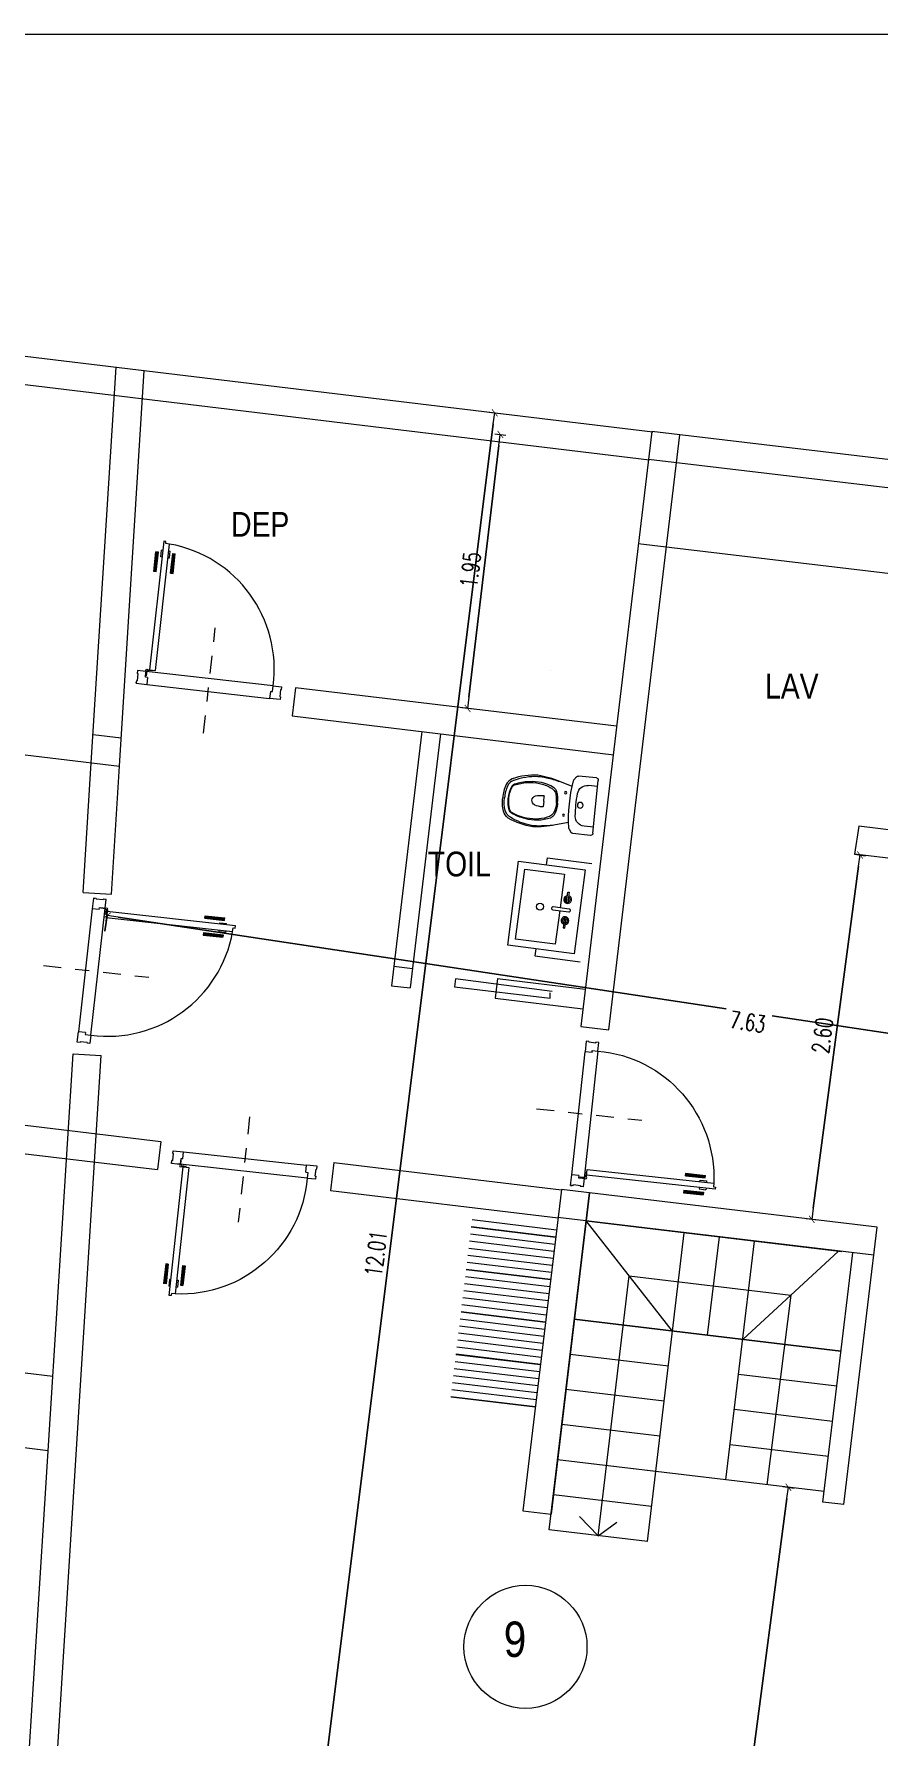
# Model space of a CAD drawing. Header units: millimetres. Extents: x 4525 to 9082, y 179 to 563.
# Drawn here: x 5394.71 to 5400.69, y 508.89 to 520.93 of the extents above; entities that cross this region are included whole.
import ezdxf

# ---------------------------------------------------------------- set-up
doc = ezdxf.new("R2010")
doc.units = ezdxf.units.MM
doc.header["$LTSCALE"] = 100
doc.linetypes.add('ACAD_ISO04W100', pattern=[30, 24, -3, 0, -3])
doc.linetypes.add('DASHDOT2', pattern=[0.5, 0.25, -0.125, 0, -0.125])
doc.layers.get('DEFPOINTS').update_dxf_attribs({"lineweight": 5})
for name, color, linetype, lineweight in [('000-Ejes', 251, 'ACAD_ISO04W100', 5), ('004-Carpinterias', 1, 'Continuous', 18), ('004-Carpinterias Puertas', 1, 'Continuous', 13), ('006-Cotas parciales', 7, 'Continuous', 5), ('A01-Barrido', 250, 'Continuous', 5), ('A01-Carpinterias', 1, 'Continuous', 18), ('HATCH MUROS', 251, 'Continuous', 9), ('SANIT', 12, 'Continuous', 13), ('SANIT-INT', 11, 'Continuous', 5)]:
    doc.layers.add(name, color=color, linetype=linetype, lineweight=lineweight)
doc.styles.add('AREAL', font='ARIALN.TTF')
doc.styles.add('COTAS', font='ROMANS.shx', dxfattribs={"width": 0.7})
doc.dimstyles.new('COTA40', dxfattribs={"dimscale": 0.4, "dimtxt": 0.3, "dimasz": 0.2, "dimexe": 0, "dimexo": 0, "dimgap": 0.09, "dimtad": 1, "dimzin": 0, "dimdsep": 46, "dimtxsty": 'COTAS', "dimblk1": 'COTA_N', "dimblk2": 'COTA_N', "dimsah": 1, "dimcen": 0.1, "dimclrd": 1, "dimclre": 8, "dimclrt": 5, "dimaunit": 1, "dimadec": 3, "dimazin": 0, "dimtfac": 1, "dimtix": 1, "dimtmove": 2, "dimatfit": 3, "dimldrblk": 'COTA_N', "dimfxl": 0, "dimtolj": 1, "dimtzin": 0, "dimarcsym": 0})

# ---------------------------------------------------------------- blocks, each defined once
blk = doc.blocks.new('COTA_N')
for p, q in [((-1, 0), (0, 0)), ((0, 0.5), (0, -0.5))]:
    blk.add_line(p, q)
at = {"const_width": 0.065}
blk.add_lwpolyline([(0.1414213562373163, 0.1414213562373021), (0.2828427124746327, 0.2828427124746187), (0, 0), (-0.1414213562373021, -0.1414213562373021), (-0.2828427124746185, -0.2828427124746185)], dxfattribs=at)
blk = doc.blocks.new('*D424')
at = {"layer": '006-Cotas parciales', "color": 1, "lineweight": -2, "ltscale": 100}
blk.add_line((5398.004444251905, 518.0185087139608), (5397.791902112154, 516.2390852690033), dxfattribs=at)
at = {"layer": 'DEFPOINTS', "color": 0, "ltscale": 100}
for p in [(5398.013932359213, 518.0979440701927), (5397.782414004854, 516.1596499127705), (5397.782414004851, 516.159649912771)]:
    blk.add_point(p, dxfattribs=at)
at = {"layer": '006-Cotas parciales', "color": 1, "lineweight": -2, "ltscale": 100, "xscale": 0.08000000000000002, "yscale": 0.08000000000000002, "zscale": 0.08000000000000002}
for p, rotation in [((5398.013932359209, 518.0979440701932), 83.18861111115189), ((5397.782414004851, 516.159649912771), 263.1886111111519)]:
    blk.add_blockref('COTA_N', p, dxfattribs=dict(at, rotation=rotation))
at = {"layer": '006-Cotas parciales', "color": 5, "ltscale": 100, "insert": (5397.802850754551, 517.1401827202476), "char_height": 0.12, "attachment_point": 5, "rotation": 83.18861111115189, "style": 'COTAS'}
blk.add_mtext('\\A1;1.95', dxfattribs=at)
blk = doc.blocks.new('INOD-MONACO-AP-PLANTA-CON-DPTO')
at = {"layer": 'SANIT'}
for p, q in [((-0.1875, 0), (0.1875, 0)), ((-0.2044999999999391, -0.01500000000010004), (-0.2044999999999391, -0.1421095426510419)), ((0.2044999999999391, -0.01500000000010004), (0.2044999999999391, -0.1421095426510419)), ((-0.1744726813707302, -0.1716958425374742), (-0.1971309899890912, -0.1561182553623439)), ((-0.1300043800614503, -0.1794738217547547), (-0.1559731098107022, -0.2704400000000078)), ((0.1269543567073015, -0.1798239402976378), (0.1519168901892272, -0.2704400000000078)), ((0.1744726813707302, -0.1716958425374742), (0.1971309899890912, -0.1561182553623439))]:
    blk.add_line(p, q, dxfattribs=at)
for points in [[(-0.103501688297797, -0.300088000144342, 0.02891968446601949), (-0.1109281098107431, -0.3100400000000718, 0.1569982379524856), (-0.1327081098107783, -0.4882399999999052, 0.07282937098922942), (-0.1049881098107335, -0.5872400000000653, 0.2043327168444823), (-0.08370310981069906, -0.6070400000000973, 0.08039211096279854), (-0.002028109810680689, -0.6223849999998947)], [(-0.002028109810680689, -0.2704400000000078, 0.1215239087016815), (-0.08521360647660003, -0.285907796123638, 0.06069296288012443)], [(-0.002028109810680689, -0.2704400000000078, -0.1215239087016815), (0.08115738685512497, -0.285907796123638, -0.06069296288012443)], [(0.09944546867643567, -0.300088000144342, -0.02891968446601949), (0.106871890189268, -0.3100400000000718, -0.1569982379524856), (0.1286518901893032, -0.4882399999999052, -0.07282937098922942), (0.1009318901892584, -0.5872400000000653, -0.2043327168444823), (0.07964689018933768, -0.6070400000000973, -0.08039211096279854), (-0.002028109810680689, -0.6223849999998947)], [(-0.1242130356785083, -0.6086133216533653, 0.1229684794302639), (-0.09120409791148631, -0.6341285035780402, 0.09256830714706141), (-0.002028109810680689, -0.6471950019015367, 0.0933757579531992)], [(0.1201568160571469, -0.6086133216533653, -0.1229684794302639), (0.08714787829001125, -0.6341285035780402, -0.09256830714707319), (-0.002028109810680689, -0.6471950019015367, -0.0933757579531992)]]:
    blk.add_lwpolyline(points, format="xyb", dxfattribs=at)
for centre, radius, start, end in [((-0.1894122838704106, -0.01665713351144404), 0.0167665418743097, 83.45096086134691, 131.9108305766657), ((0.1894122838704106, -0.01665713351144404), 0.0167665418743098, 48.0891694233343, 96.5490391386531), ((-0.1875, -0.01500000000010004), 0.017, 140.4696340946339, 180), ((0.1875, -0.01500000000010004), 0.017, 0, 39.53036590536615), ((-0.1875, -0.1421095426510419), 0.017, 180, 235.4914770123155), ((-0.1648416913816391, -0.1576871298261722), 0.017, 235.4914770123155, 261.4564352098724), ((0, 0.9395865384615263), 1.126586538461539, 261.4564352098724, 278.5435647901276), ((0.1648416913816391, -0.1576871298261722), 0.017, 278.5435647901276, 304.5085229876845), ((0.1875, -0.1421095426510419), 0.017, 304.5085229876845, 0), ((0.4075275888357055, -0.4210541899733471), 0.5832818114739858, 165.0356159295131, 174.6981765783248), ((-0.06088618921569378, -0.3361657372449827), 0.05583622369332557, 115.8293593564002, 139.7491744394574), ((0.05682996959421871, -0.3361657372449827), 0.05583622369332557, 40.25082556054257, 64.17064064354153), ((-0.4115838084383086, -0.421054189970846), 0.5832818114550833, 5.301823421596778, 14.96438407075713), ((0.1073526060433778, -0.4151784160972056), 0.2846906370738987, 170.2890878224414, 184.6109877135514), ((0.2447546701497458, -0.4063862926379898), 0.4223609615022964, 184.301406441026, 206.0710492915529), ((-0.2488108897711072, -0.4063862926379898), 0.4223609615022964, 333.9289507084471, 356.9788714067552), ((-0.1114088256647392, -0.4151784160972056), 0.2846906370738987, 357.2884526785306, 9.710912177558573), ((-0.0254115411762541, -0.5350569518809607), 0.1231757884083064, 207.5391003383246, 216.6671824553037), ((0.02135532155477904, -0.5350569518809607), 0.1231757884083064, 323.3328175446962, 332.4608996616754)]:
    blk.add_arc(centre, radius, start, end, dxfattribs=at)
at = {"layer": 'SANIT-INT'}
for p, q in [((-0.1449999999999818, 0), (-0.1449999999999818, -0.06721035199984726)), ((0.1449999999999818, 0), (0.1449999999999818, -0.06721035199984726)), ((0.001627289623570505, -0.3680216066654793), (-0.03416191527173851, -0.3692547744051353)), ((0.001627289623570505, -0.3680216066654793), (0.03741649451865214, -0.3692547744051353))]:
    blk.add_line(p, q, dxfattribs=at)
for points in [[(-0.1559731098107022, -0.2704400000000078, 0.05803092419500167), (-0.1851781098107494, -0.4288399999998092, 0.09976757165374839), (-0.141618109810679, -0.6070400000000973, 0.1552561087472014), (-0.09607810981071907, -0.6466399999999339, 0.09390614768995514), (-0.002028109810680689, -0.6604999999999563, 0.09390614768995514)], [(-0.002544760616729036, -0.2793350082599773, 0.08741993924799438), (-0.0603558251599452, -0.2860935117248573, 0.1215239087016731)], [(0.1519168901892272, -0.2704400000000078, -0.05803092419500167), (0.1811218901892744, -0.4288399999998092, -0.09976757165374839), (0.1375618901893176, -0.6070400000000973, -0.1552561087472014), (0.092021890189244, -0.6466399999999339, -0.09390614768995514), (-0.002028109810680689, -0.6604999999999563, -0.09390614768995514)], [(-0.00151145900474603, -0.2793350082599773, -0.08741993924799438), (0.05629960553858382, -0.2860935117248573, -0.1215239087016731)]]:
    blk.add_lwpolyline(points, format="xyb", dxfattribs=at)
for centre, radius in [((0, -0.1099999999999), 0.02), ((-0.08226310981069673, -0.2209399999999277), 0.007425), ((0.07820689018933535, -0.2209399999999277), 0.007425)]:
    blk.add_circle(centre, radius, dxfattribs=at)
for centre, radius, start, end in [((-0.07499999999993179, -0.06721035199984726), 0.07, 180, 265.7396957933601), ((0.07499999999993179, -0.06721035199984726), 0.07, 274.2603042066399, 0), ((0, 0.9395865384615263), 1.079586538461539, 265.7396957933601, 274.2603042066399), ((0.1616287280322695, -0.4484474151488484), 0.2931502825049992, 156.8405031906451, 172.9202841881469), ((-0.03579185374280769, -0.3584531164717646), 0.07641531973975386, 108.750848748993, 160.6658217317385), ((0.03173563412133262, -0.3584531164717646), 0.07641531973975386, 19.33417826826152, 71.24915125100704), ((-0.1656849476537445, -0.4484474151488484), 0.2931502825049992, 7.079715811853054, 23.15949680935488), ((0.2191847849261421, -0.443090789473672), 0.3498274803696287, 174.9531880705503, 203.9731690010456), ((0.1519459645833194, -0.3748136839224117), 0.1909408687625346, 179.8282416376988, 196.8592931275974), ((-0.03398958082505033, -0.3742562941686174), 0.005004487896337668, 91.97342649323774, 179.8282416376988), ((-0.01948018750738356, -0.4267639243512349), 0.01181590372073576, 196.8592931275974, 200.5908181662419), ((0.001841911266865282, -0.4187533737674585), 0.03459310321480315, 200.5908181662419, 269.6445247143764), ((0.001412667980162041, -0.4187533737674585), 0.03459310321480315, 270.3554752856236, 339.4091818337581), ((0.02273476675441088, -0.4267639243512349), 0.01181590372073576, 339.4091818337581, 343.1407068724026), ((-0.1486913853362921, -0.3748136839224117), 0.1909408687625346, 343.1407068724026, 0.1717583623011701), ((0.03724416007196396, -0.3742562941686174), 0.005004487896337668, 0.1717583623011701, 88.02657350676229), ((-0.2232410045475035, -0.443090789473672), 0.3498274803696287, 336.0268309989544, 5.046811929449674), ((-0.07113186132073679, -0.5721852203732851), 0.03210255661112169, 203.9731690010456, 250.166892305025), ((0.06707564169937541, -0.5721852203732851), 0.03210255661112169, 289.833107694975, 336.0268309989544), ((0.004545220515979054, -0.3623645321320055), 0.2551535416557778, 250.166892305025, 268.5518682901512), ((-0.00860144013745412, -0.3623645321320055), 0.2551535416557778, 271.4481317098488, 289.833107694975)]:
    blk.add_arc(centre, radius, start, end, dxfattribs=at)
blk = doc.blocks.new('*D460')
at = {"layer": '006-Cotas parciales', "color": 1, "lineweight": -2, "ltscale": 100}
blk.add_line((5400.041895967958, 510.5726202014955), (5399.444709250834, 506.0616590203722), dxfattribs=at)
at = {"layer": 'DEFPOINTS', "color": 0, "ltscale": 100}
for p in [(5400.052395218155, 510.6519282448788), (5399.434210000637, 505.9823509769891), (5399.434210000638, 505.982350976989)]:
    blk.add_point(p, dxfattribs=at)
at = {"layer": '006-Cotas parciales', "color": 1, "lineweight": -2, "ltscale": 100, "xscale": 0.08000000000000002, "yscale": 0.08000000000000002, "zscale": 0.08000000000000002}
for p, rotation in [((5400.052395218156, 510.6519282448787), 82.45871069471866), ((5399.434210000638, 505.982350976989), 262.4587106947186)]:
    blk.add_blockref('COTA_N', p, dxfattribs=dict(at, rotation=rotation))
at = {"layer": '006-Cotas parciales', "color": 5, "ltscale": 100, "insert": (5399.648132957337, 508.3297387111702), "char_height": 0.12, "attachment_point": 5, "rotation": 82.45871069471863, "style": 'COTAS'}
blk.add_mtext('\\A1;4.71', dxfattribs=at)
blk = doc.blocks.new('PUERTA 1.04 0.90 PT')
at = {"layer": '000-Ejes', "linetype": 'DASHDOT2', "ltscale": 0.005}
blk.add_line((804.5839257300975, 1061.020194796287), (803.7390863906453, 1061.020194781595), dxfattribs=at)
at = {"layer": '004-Carpinterias', "linetype": 'Continuous'}
for p, q in [((804.1810281510955, 1060.632680111914), (803.2809786072223, 1060.632680111915)), ((803.2659785910225, 1060.590680066712), (804.1810281510955, 1060.590680066712))]:
    blk.add_line(p, q, dxfattribs=at)
at = {"layer": '004-Carpinterias', "color": 1, "linetype": 'Continuous'}
for p, q in [((803.2809786072219, 1060.632680111914), (803.2809786072219, 1060.605680082911)), ((803.3309786447421, 1060.63268011203), (803.3309786447417, 1060.642680122837)), ((803.3789786965804, 1060.642680122778), (803.3309786448012, 1060.642680122837)), ((803.485978812168, 1060.680680163877), (803.345978660941, 1060.680680163877)), ((803.345978660941, 1060.662680144459), (803.345978660941, 1060.680680163877)), ((803.4859788121685, 1060.662680144459), (803.345978660941, 1060.662680144459)), ((803.3789786965808, 1060.63268011209), (803.3789786965804, 1060.642680122897)), ((803.4859788121685, 1060.662680144459), (803.485978812168, 1060.680680163877)), ((803.2659785910221, 1060.605680082911), (803.2659785910225, 1060.590680066712)), ((803.2809786072219, 1060.605680082911), (803.2659785910221, 1060.605680082911)), ((803.2659785910221, 1060.605680082911), (803.2659785910225, 1060.590680066712)), ((803.3309786447421, 1060.590680066709), (803.3309786447417, 1060.580680055901)), ((803.3789786965804, 1060.580680055961), (803.3309786448012, 1060.580680055901)), ((803.345978660941, 1060.560680034287), (803.345978660941, 1060.542680014863)), ((803.4859788121685, 1060.560680034287), (803.345978660941, 1060.560680034287)), ((803.485978812168, 1060.542680014863), (803.345978660941, 1060.542680014863)), ((803.3789786965808, 1060.590680066657), (803.3789786965804, 1060.580680055842)), ((803.4859788121685, 1060.560680034287), (803.485978812168, 1060.542680014863))]:
    blk.add_line(p, q, dxfattribs=at)
at = {"layer": '004-Carpinterias', "ltscale": 0.01, "const_width": 0.02}
for points in [[(803.485978812168, 1060.671680154168), (803.345978660941, 1060.671680154168)], [(803.485978812168, 1060.551680024575), (803.345978660941, 1060.551680024575)]]:
    blk.add_lwpolyline(points, dxfattribs=at)
at = {"layer": 'A01-Barrido', "linetype": 'Continuous'}
for p, q in [((804.1969629700295, 1061.472709357166), (804.1960281944289, 1060.567680192956)), ((804.2860304961216, 1060.582680223823), (804.2869652720233, 1061.457709355702))]:
    blk.add_line(p, q, dxfattribs=at)
for points in [[(804.1810281510955, 1060.578270373851), (804.1810281510955, 1060.612680236461), (804.1860281513043, 1060.612680236461), (804.1860281513043, 1060.580180201324)], [(804.1935281594112, 1060.572680193217), (804.226028194548, 1060.572680193217), (804.226028194548, 1060.567680193009), (804.1916183319379, 1060.567680193009)]]:
    blk.add_lwpolyline(points, dxfattribs=at)
blk.add_circle((804.1860281513043, 1060.572680193217), 0.007500008106809762, dxfattribs=at)
blk.add_arc((804.1773431859738, 1060.574684875566), 0.898238779767937, 88.7484171780801, 176.2980942524262, dxfattribs=at)
at = {"layer": 'A01-Carpinterias', "linetype": 'Continuous'}
for p, q in [((804.1969629703945, 1061.472709360092), (804.1969629703942, 1061.532709315697)), ((804.1969629703942, 1061.532709315697), (804.2169629703942, 1061.532709315697)), ((804.236962978116, 1061.472709372035), (804.1969629703945, 1061.472709360092)), ((804.2169629703942, 1061.527709315697), (804.2169629703942, 1061.532709315697)), ((804.2169629703942, 1061.527709315697), (804.2669652720231, 1061.527709315697)), ((804.236962978116, 1061.457709355701), (804.236962978116, 1061.472709372035)), ((804.2669652720231, 1061.532709315697), (804.2669652720231, 1061.527709315697)), ((804.2669652720231, 1061.532709315697), (804.286965272023, 1061.532709315697)), ((804.286965272023, 1061.532709315697), (804.2869652720233, 1061.457709355702)), ((804.2869652723446, 1061.532709330389), (804.286965272023, 1061.532709330389)), ((804.236962978116, 1061.457709355701), (804.2869652720233, 1061.457709355702)), ((804.1810281510955, 1060.590680066712), (804.1810281510955, 1060.632680111914)), ((804.1960281944289, 1060.567680192949), (804.1960281944284, 1060.547680171387)), ((804.2360282018935, 1060.567680207487), (804.196028194548, 1060.567680193009)), ((804.1960281941715, 1060.547680171353), (804.1960281941717, 1060.507680263828)), ((804.1960281941715, 1060.547680171353), (804.1960281944284, 1060.547680171387)), ((804.1960281941717, 1060.507680263828), (804.2169629703942, 1060.507680263828)), ((804.1960281941717, 1060.507680160547), (804.206028194172, 1060.507680160547)), ((804.2169629703942, 1060.512680263828), (804.2169629703942, 1060.507680263828)), ((804.2169629703942, 1060.512680263828), (804.2669652720231, 1060.512680263828)), ((804.2360282018935, 1060.582680223821), (804.2860282018935, 1060.582680223823)), ((804.2360282018935, 1060.582680223821), (804.2360282018935, 1060.567680207487)), ((804.2669652720231, 1060.507680263828), (804.2669652720231, 1060.512680263828)), ((804.2669652720231, 1060.507680263828), (804.2860281798569, 1060.507680263828)), ((804.286030496123, 1060.507680175239), (804.2760304961214, 1060.507680175239)), ((804.2860281798569, 1060.507680263828), (804.2860282018935, 1060.582680223823))]:
    blk.add_line(p, q, dxfattribs=at)
blk = doc.blocks.new('*D487')
at = {"layer": '006-Cotas parciales', "color": 1, "lineweight": -2, "ltscale": 100}
blk.add_line((5400.54862873399, 515.0444161166042), (5400.228373011214, 512.6253048201766), dxfattribs=at)
at = {"layer": 'DEFPOINTS', "color": 0, "ltscale": 100}
for p in [(5400.559127984183, 515.123724159988), (5400.217873761014, 512.5459967767938), (5400.217873761017, 512.5459967767933)]:
    blk.add_point(p, dxfattribs=at)
at = {"layer": '006-Cotas parciales', "color": 1, "lineweight": -2, "ltscale": 100, "xscale": 0.08000000000000002, "yscale": 0.08000000000000002, "zscale": 0.08000000000000002}
for p, rotation in [((5400.559127984187, 515.1237241599874), 82.45871069469821), ((5400.217873761017, 512.5459967767933), 262.4587106946982)]:
    blk.add_blockref('COTA_N', p, dxfattribs=dict(at, rotation=rotation))
at = {"layer": '006-Cotas parciales', "color": 5, "ltscale": 100, "insert": (5400.293331220542, 513.8474595686259), "char_height": 0.12, "attachment_point": 5, "rotation": 82.45871069469818, "style": 'COTAS'}
blk.add_mtext('\\A1;2.60', dxfattribs=at)
blk = doc.blocks.new('*D488')
at = {"layer": '006-Cotas parciales', "color": 251, "lineweight": -2}
for p, q in [((5395.214645903818, 514.5836865177046), (5395.231550614256, 514.695795091015)), ((5402.759853092675, 513.4459542376177), (5402.776757803113, 513.5580628109282))]:
    blk.add_line(p, q, dxfattribs=at)
at = {"layer": '006-Cotas parciales', "color": 1, "lineweight": -2}
for p, q in [((5395.310656345828, 514.6838668374766), (5399.612480560023, 514.0352001873445)), ((5402.697652071542, 513.5699910644666), (5399.936814059467, 513.9862943478366))]:
    blk.add_line(p, q, dxfattribs=at)
at = {"layer": 'DEFPOINTS', "color": 0}
for p in [(5395.214645903818, 514.5836865177046), (5402.776757803113, 513.5580628109282), (5402.759853092675, 513.4459542376177)]:
    blk.add_point(p, dxfattribs=at)
at = {"layer": '006-Cotas parciales', "color": 1, "lineweight": -2, "xscale": 0.08000000000000002, "yscale": 0.08000000000000002, "zscale": 0.08000000000000002}
for p, rotation in [((5395.231550614256, 514.695795091015), 171.4250425092434), ((5402.776757803113, 513.5580628109282), 351.4250425092433)]:
    blk.add_blockref('COTA_N', p, dxfattribs=dict(at, rotation=rotation))
at = {"layer": '006-Cotas parciales', "color": 5, "insert": (5399.764456026065, 513.9431607639523), "char_height": 0.12, "attachment_point": 5, "rotation": 351.4250425092433, "style": 'COTAS'}
blk.add_mtext('\\A1;7.63', dxfattribs=at)
blk = doc.blocks.new('*D489')
at = {"layer": '006-Cotas parciales', "color": 1, "lineweight": -2, "ltscale": 100}
blk.add_line((5397.964079239834, 518.1717995627138), (5396.493064546246, 506.4142202593977), dxfattribs=at)
at = {"layer": 'DEFPOINTS', "color": 0, "ltscale": 100}
for p in [(5397.974010775321, 518.2511806977702), (5396.483133010765, 506.3348391243405), (5396.483133010762, 506.3348391243409)]:
    blk.add_point(p, dxfattribs=at)
at = {"layer": '006-Cotas parciales', "color": 1, "lineweight": -2, "ltscale": 100, "xscale": 0.08000000000000002, "yscale": 0.08000000000000002, "zscale": 0.08000000000000002}
for p, rotation in [((5397.974010775319, 518.2511806977706), 82.8686632642179), ((5396.483133010762, 506.3348391243409), 262.8686632642179)]:
    blk.add_blockref('COTA_N', p, dxfattribs=dict(at, rotation=rotation))
at = {"layer": '006-Cotas parciales', "color": 5, "ltscale": 100, "insert": (5397.133314530972, 512.3049277536363), "char_height": 0.12, "attachment_point": 5, "rotation": 82.8686632642179, "style": 'COTAS'}
blk.add_mtext('\\A1;12.01', dxfattribs=at)

msp = doc.modelspace()

# ---------------------------------------------------------------- linework, layer by layer
at = {"layer": 'HATCH MUROS', "color": 4, "linetype": 'ByBlock', "ltscale": 100}
msp.add_line((5369.829516947051, 520.9290466674338), (5407.386818055351, 520.9290466674338), dxfattribs=at)
at = {"layer": 'HATCH MUROS', "color": 0, "ltscale": 100}
for p, q in [((5391.978860279561, 518.973224047279), (5399.093182410153, 518.1163900137897)), ((5391.9549455199, 518.7746589842129), (5399.069267650492, 517.9178249507238)), ((5395.120112839475, 515.7746638867204), (5395.295712520332, 518.5737493212575)), ((5395.319003274024, 515.7507099400016), (5395.494602954881, 518.5497953745385)), ((5399.085874340978, 518.1172701823109), (5398.753790426047, 515.3370313806643)), ((5398.952613750731, 515.3152780035407), (5399.284697513413, 518.0955155305305)), ((5403.457213609008, 517.5980026677407), (5399.085000961429, 518.1193264879937)), ((5403.432430921745, 517.3995409511654), (5399.061321554917, 517.9207332209699)), ((5403.361392702208, 516.8037611500938), (5398.990283335379, 517.3249534198983)), ((5398.371163729601, 516.4304600497335), (5398.371100390495, 516.4299288404827)), ((5398.837026769639, 516.033894136591), (5396.564433117194, 516.3048684235878)), ((5391.644053644321, 516.193313164355), (5395.319003274024, 515.7507099400018)), ((5396.540610775547, 516.1070707104195), (5398.817661796284, 515.8328274621174)), ((5395.331409777486, 515.948471478989), (5395.132504453997, 515.9721880937714)), ((5397.457583520385, 515.996632436591), (5397.398701351708, 515.5036651993307)), ((5397.589820194359, 515.9807061289744), (5397.54556829559, 515.6102249328862)), ((5395.062683653535, 514.859233989031), (5395.120112839475, 515.7746638867204)), ((5395.262291247637, 514.8467116739246), (5395.319003274024, 515.7507099400016)), ((5397.54556829559, 515.6102249328862), (5397.375111665987, 514.1831454679902)), ((5397.398701351707, 515.5036651993307), (5397.242874992012, 514.1990717756069)), ((5398.753790426046, 515.3370313806643), (5398.583333796443, 513.9099519157683)), ((5398.781922187024, 513.8862316475077), (5398.952613750731, 515.3152780035407)), ((5403.148850115094, 515.0163535355355), (5400.550003294543, 515.3262288462643)), ((5403.124598637082, 514.817828479855), (5400.519473962495, 515.1289737850861)), ((5397.259399985354, 514.3374206254678), (5397.391636659329, 514.3214943178511)), ((5397.99401751448, 514.2489448312883), (5398.614892912387, 514.1741679007926)), ((5397.242874992012, 514.1990717756069), (5397.375111665987, 514.1831454679898)), ((5397.977357034494, 514.1106122991546), (5398.598367919045, 514.0358190509319)), ((5394.534572620133, 506.441064353395), (5394.991108694628, 513.7183183337306)), ((5394.734180214237, 506.4285420382885), (5395.190716288731, 513.7057960186244)), ((5391.642934353455, 513.5746589842131), (5395.612794698787, 513.096537331912)), ((5391.619214085194, 513.3760705936318), (5395.588916523023, 512.8981856940507)), ((5396.835515722096, 512.949275376802), (5398.447483899332, 512.7551333110077)), ((5396.81164550451, 512.7509898460787), (5398.423807578601, 512.5569128534196)), ((5398.445656985586, 512.7573082783499), (5398.174304344731, 510.4855176040264)), ((5398.359607037182, 510.3505681801549), (5398.644250256812, 512.7336288713359)), ((5398.644379927306, 512.734714485304), (5398.372892735311, 510.4617973357659)), ((5400.679790338468, 512.490919831959), (5398.445656985589, 512.7573082783492)), ((5400.65607421471, 512.2923309429411), (5398.421977579077, 512.5587150113254)), ((5399.232568416172, 511.756960170604), (5398.62052998805, 512.5350404765504)), ((5399.216295159793, 512.4638796717682), (5398.62052998805, 512.5350404765504)), ((5398.62052998805, 512.5350404765509), (5400.429192178143, 512.3190059328572)), ((5399.054666404215, 510.2675472412429), (5399.315589355085, 512.4520195376369)), ((5400.445499168179, 510.5290636834081), (5400.679790338468, 512.4909198319588)), ((5399.480803904398, 511.7273098352782), (5399.563824843311, 512.4223692023106)), ((5399.610438051322, 510.7047175470447), (5399.812060331537, 512.3927188669848)), ((5399.729039392625, 511.6976594999521), (5400.407825503281, 512.3215580622027)), ((5400.296557875243, 510.5468538846034), (5400.507119698572, 512.3096979280724)), ((5400.42409875966, 511.6146385610394), (5398.537509049138, 511.8399811095156)), ((5398.537509049138, 511.8399811095167), (5400.42409875966, 511.6146385610394)), ((5393.32769596622, 511.6207817584893), (5394.84803852862, 511.4377582789863)), ((5399.202918080846, 511.5087246823766), (5398.507858713812, 511.5917456212888)), ((5399.173267745519, 511.2604891941499), (5398.478208378487, 511.343510133062)), ((5400.394448424333, 511.3664030728128), (5399.699389057299, 511.4494240117249)), ((5400.364798089007, 511.1181675845858), (5399.669738721974, 511.2011885234982)), ((5393.264866711796, 511.0988706358103), (5394.815071088233, 510.9122522999615)), ((5399.143617410194, 511.0122537059232), (5398.448558043161, 511.0952746448352)), ((5400.335147753683, 510.8699320963593), (5399.640088386647, 510.9529530352716)), ((5400.305497418356, 510.6216966081323), (5398.418907707834, 510.8470391566084)), ((5399.113967074867, 510.7640182176962), (5398.418907707834, 510.8470391566084)), ((5399.084316739541, 510.5157827294695), (5398.389257372508, 510.5988036683817)), ((5400.445499168177, 510.5290636834081), (5400.296557875241, 510.5468538846034)), ((5398.174304344732, 510.4855176040265), (5398.372892735311, 510.461797335766)), ((5399.054666404215, 510.2675472412429), (5398.359607037182, 510.3505681801549))]:
    msp.add_line(p, q, dxfattribs=at)
at = {"layer": 'HATCH MUROS', "color": 0, "linetype": 'ByBlock', "ltscale": 100}
for p, q in [((5396.564433117194, 516.3048684235878), (5396.540610775547, 516.1070707104195)), ((5400.550003294542, 515.3262288462645), (5400.519473962495, 515.1289737850861)), ((5395.062683653535, 514.859233989031), (5395.262291247639, 514.8467116739246)), ((5397.99401751448, 514.2489448312881), (5397.977357034494, 514.1106122991544)), ((5398.583333796443, 513.9099519157683), (5398.781922187025, 513.8862316475074)), ((5394.991108694629, 513.7183183337308), (5395.190716288731, 513.7057960186244)), ((5395.612794698787, 513.0965373319118), (5395.588916523024, 512.8981856940507)), ((5396.835515722096, 512.949275376802), (5396.811645504511, 512.7509898460785))]:
    msp.add_line(p, q, dxfattribs=at)
at = {"layer": 'HATCH MUROS', "color": 1, "linetype": 'ByBlock', "ltscale": 100}
for p, q in [((5397.697097312891, 514.2482297537495), (5397.689889192771, 514.190621986389)), ((5398.381565578982, 514.1582176172483), (5397.697097312891, 514.2482297537495)), ((5397.689889192771, 514.190621986389), (5398.367149338744, 514.1114113062681)), ((5398.367149338744, 514.1114113062681), (5398.367149338744, 514.147416160868))]:
    msp.add_line(p, q, dxfattribs=at)
at = {"layer": 'HATCH MUROS', "ltscale": 100}
for p, q in [((5397.815025257015, 512.5448347198437), (5398.411698598388, 512.4730053612734)), ((5397.802783885121, 512.4431478829249), (5398.399457226495, 512.3713185243546)), ((5397.808759891161, 512.4927894718583), (5398.405433232534, 512.4209601132877)), ((5397.809049250975, 512.4951931309106), (5398.405722592349, 512.42336377234)), ((5397.809736134541, 512.4926719486994), (5398.405435456787, 512.4209598455254)), ((5397.790831873042, 512.3438647050584), (5398.387505214416, 512.2720353464881)), ((5397.796807879082, 512.3935062939918), (5398.393481220455, 512.3216769354212)), ((5397.772614495109, 512.1925362792065), (5398.369287836483, 512.1207069206359)), ((5397.772903854924, 512.1949399382588), (5398.369577196298, 512.1231105796883)), ((5397.773590738489, 512.1924187560476), (5398.369290060736, 512.1207066528737)), ((5397.778879860964, 512.2445815271919), (5398.375553202337, 512.1727521686216)), ((5397.784855867003, 512.2942231161253), (5398.381529208376, 512.2223937575548)), ((5397.760662483031, 512.09325310134), (5398.357335824404, 512.0214237427695)), ((5397.76663848907, 512.1428946902731), (5398.363311830443, 512.0710653317028)), ((5397.742734464912, 511.9443283345402), (5398.339407806286, 511.8724989759698)), ((5397.748710470952, 511.9939699234735), (5398.345383812325, 511.922140564903)), ((5397.754686476991, 512.0436115124066), (5398.351359818364, 511.9717821538363)), ((5397.73049309302, 511.8426414976214), (5398.327166434393, 511.770812139051)), ((5397.736469099059, 511.8922830865546), (5398.333142440432, 511.8204537279842)), ((5397.736758458873, 511.894686745607), (5398.333431800246, 511.8228573870365)), ((5397.737445342438, 511.8921655633957), (5398.333144664684, 511.8204534602218)), ((5397.718541080941, 511.7433583197549), (5398.315214422314, 511.6715289611845)), ((5397.72451708698, 511.7929999086882), (5398.321190428353, 511.7211705501177)), ((5397.700323703009, 511.5920298939029), (5398.296997044382, 511.5202005353324)), ((5397.700613062822, 511.5944335529552), (5398.297286404196, 511.5226041943848)), ((5397.701299946388, 511.591912370744), (5398.296999268634, 511.52020026757)), ((5397.706589068862, 511.6440751418884), (5398.303262410235, 511.572245783318)), ((5397.712565074901, 511.6937167308217), (5398.309238416275, 511.6218873722513)), ((5397.68837169093, 511.4927467160364), (5398.285045032303, 511.420917357466)), ((5397.694347696969, 511.5423883049696), (5398.291021038342, 511.4705589463992)), ((5397.670443672811, 511.3438219492367), (5398.267117014185, 511.2719925906662)), ((5397.676419678851, 511.3934635381699), (5398.273093020224, 511.3216341795995)), ((5397.68239568489, 511.4431051271031), (5398.279069026264, 511.3712757685327)), ((5397.664467666772, 511.2941803603034), (5398.261141008145, 511.222351001733)), ((5397.665154550337, 511.2916591780922), (5398.260853872584, 511.2199470749183))]:
    msp.add_line(p, q, dxfattribs=at)
at = {"layer": 'HATCH MUROS', "color": 2, "ltscale": 100}
for p, q in [((5398.707392185157, 510.3090271969037), (5398.926549202111, 512.1460003235773)), ((5398.926549202111, 512.1460003235773), (5400.068432447953, 512.009608781078)), ((5400.068432447953, 512.0096087810773), (5399.89967122817, 510.6701702679985)), ((5398.707392185157, 510.3090271969037), (5398.573220395852, 510.4456583532735)), ((5398.573220395852, 510.4456583532735), (5398.707392185157, 510.3090271969037)), ((5398.707392185157, 510.3090271969037), (5398.838190058801, 510.4049158189661))]:
    msp.add_line(p, q, dxfattribs=at)
at = {"layer": 'HATCH MUROS', "color": 0, "ltscale": 100}
msp.add_circle((5398.192021560005, 509.5233561492631), 0.4351169533328434, dxfattribs=at)
at = {"layer": 'SANIT', "ltscale": 0.01, "extrusion": (0.001202128368403698, 0.00929338938240033, 0.9999560929366714)}
for p, q in [((5398.482565340554, 514.7866726803804), (5398.492186238605, 514.8610497223817)), ((5398.492186238605, 514.8610497223817), (5398.502103612982, 514.8597668796492)), ((5398.502103612982, 514.8597668796492), (5398.49248271493, 514.7853898376488)), ((5398.385291555868, 514.7362373966898, 9.370816333964528e-05), (5398.499341361198, 514.7214847052637, 9.370816333964528e-05)), ((5398.501906934011, 514.7413185831274, 9.370816333964528e-05), (5398.387857128682, 514.756071274558, 9.370816333964528e-05)), ((5398.49248271493, 514.7853898376488), (5398.482565340554, 514.7866726803804)), ((5398.46909608328, 514.6825448215768), (5398.459475185226, 514.6081677795737)), ((5398.479013457656, 514.6812619788443), (5398.46909608328, 514.6825448215768)), ((5398.469392559603, 514.606884936843), (5398.479013457656, 514.6812619788443))]:
    msp.add_line(p, q, dxfattribs=at)
at = {"layer": 'SANIT', "ltscale": 0.01, "extrusion": (-0.001202128359556622, -0.009293389383544726, 0.9999560929366714)}
msp.add_line((5398.459475185228, 514.6081677795992), (5398.469392559605, 514.6068849368639), dxfattribs=at)
at = {"layer": 'SANIT', "ltscale": 0.01, "elevation": 9.370816325866374e-05}
msp.add_lwpolyline([(5398.61445674602, 515.0191764696483), (5398.537486182044, 514.4241340070603), (5398.066410484667, 514.4850690904896), (5398.143381048643, 515.0801115530776)], close=True, dxfattribs=at)
at = {"layer": 'SANIT', "ltscale": 0.01, "extrusion": (0.001202128368403698, 0.00929338938240033, 0.9999560929366714)}
for centre, radius, start, end in [((5398.382673253037, 514.6636118685338, 11.27338379400935), 0.009999999999990905, 172.6292216602915, 262.6292216603639), ((5398.382673253037, 514.6636118685338, 11.27338379400935), 0.01000000000044565, 82.62922166425228, 172.6292216642866), ((5398.496723088858, 514.6488594108145, 11.27329008996071), 0.009999999999763531, 262.6292216642523, 352.6292216642866), ((5398.496723088859, 514.6488594108126, 11.27329008996069), 0.009999999999990905, 352.6292216668581, 82.6292216681397)]:
    msp.add_arc(centre, radius, start, end, dxfattribs=at)
at = {"layer": 'SANIT-INT'}
for p, q in [((5398.341530221557, 515.054480351022, 9.37081637755851e-05), (5398.347944435165, 515.1040672224708, 9.37081637755851e-05)), ((5398.347944435165, 515.1040672224708, 9.37081637755851e-05), (5398.660747572953, 515.0636051791571, 9.37081637755851e-05)), ((5398.258137205327, 514.409787325837, 9.37081637755851e-05), (5398.577857932461, 514.3684304711669, 9.37081637755851e-05))]:
    msp.add_line(p, q, dxfattribs=at)
at = {"layer": 'SANIT-INT', "elevation": 9.370816325866374e-05}
for points in [[(5398.433911833699, 514.7299482149192), (5398.403123551807, 514.491930794622), (5398.122411570215, 514.5282417487078), (5398.186553706861, 515.0241104675297), (5398.467265688452, 514.9877995134466), (5398.436477406513, 514.7497820927847)], [(5398.26455965758, 514.459437888434), (5398.258137205327, 514.409787325837)]]:
    msp.add_lwpolyline(points, dxfattribs=at)
at = {"layer": 'SANIT-INT', "extrusion": (0.001202128362969942, 0.00929338937548966, 0.9999560929367421)}
msp.add_circle((5398.290937606424, 514.6754786767907, 11.27338376112045), 0.02499999999999998, dxfattribs=at)
at = {"layer": 'SANIT-INT', "extrusion": (0.001202128362969946, 0.009293389375489658, 0.9999560929367421)}
for centre, radius, start, end in [((5398.486509245614, 514.7257989301843, 11.27399283743774), 0.02749999999999998, 93.10490336096117, 72.15353996818249), ((5398.486509245614, 514.7257989301843, 11.27399283743774), 0.01749999999999998, 99.23077126352591, 246.0276720649219), ((5398.486509245614, 514.7257989301843, 11.27399283743774), 0.01749999999999998, 279.2307712628922, 66.02767206560941), ((5398.467267463413, 514.5770514850155, 11.27258727670496), 0.02749999999999998, 273.1049033604393, 252.1535399676351), ((5398.467267463413, 514.5770514850155, 11.27258727670496), 0.01749999999999998, 99.23077126352591, 246.0276720649219), ((5398.467267463413, 514.5770514850155, 11.27258727670496), 0.01749999999999998, 279.2307712628922, 66.02767206560941)]:
    msp.add_arc(centre, radius, start, end, dxfattribs=at)

# ---------------------------------------------------------------- block references
at = {"layer": '004-Carpinterias', "ltscale": 0.01, "extrusion": (7.31449443803722e-18, -7.418212312180433e-19, -1), "zscale": -0.9999999999999999, "rotation": 95.79103495496297}
msp.add_blockref('INOD-MONACO-AP-PLANTA-CON-DPTO', (-5398.688456799333, 515.4639354993835), dxfattribs=at)
at = {"layer": '004-Carpinterias Puertas'}
for p, rotation in [((4431.065938596007, 1433.692560331186), 263.6078658742026), ((6312.490153500818, 1479.18945374942), 173.6078658742052)]:
    msp.add_blockref('PUERTA 1.04 0.90 PT', p, dxfattribs=dict(at, rotation=rotation))
at = {"layer": '004-Carpinterias Puertas', "xscale": -1}
for p, rotation in [((6083.394225439744, -628.4789623228558), 353.791729350116), ((4254.432355580796, -171.8510309680997), 263.7917293501357)]:
    msp.add_blockref('PUERTA 1.04 0.90 PT', p, dxfattribs=dict(at, rotation=rotation))

# ---------------------------------------------------------------- texts
at = {"style": 'AREAL'}
for s, height, p in [('DEP', 0.1749559028437464, (5396.109392927805, 517.3741839826339, 1.148628596749272)), ('LAV', 0.1749559028437464, (5399.887139496567, 516.2300579855805, 1.148628596749272)), ('TOIL', 0.1749559028437464, (5397.501135781325, 514.972285377678, -0.77)), ('9', 0.2499370040624949, (5398.038260728619, 509.4522595292316, -1.1))]:
    msp.add_text(s, height=height, dxfattribs=at).set_placement(p)

# ---------------------------------------------------------------- dimensions: what is measured, and where the dimension line sits
at = {"layer": '006-Cotas parciales', "ltscale": 100}
for p1, p2, distance, picture, middle in [((5397.97401077532, 518.25118069777), (5396.483133010764, 506.3348391243405), -1.8542725532901373e-12, '*D489', (5397.133314530972, 512.3049277536363)), ((5400.559127984183, 515.1237241599879), (5400.217873761013, 512.5459967767938), 3.666161645200771e-12, '*D487', (5400.293331220542, 513.8474595686259)), ((5400.052395218155, 510.6519282448788), (5399.434210000637, 505.982350976989), 9.016003244089936e-13, '*D460', (5399.648132957337, 508.3297387111702))]:
    dim = msp.add_aligned_dim(p1=p1, p2=p2, distance=distance, dimstyle='COTA40', dxfattribs=at)
    dim.commit()
    dim.dimension.update_dxf_attribs({"geometry": picture, "text_midpoint": middle})
at = {"layer": '006-Cotas parciales', "color": 4, "ltscale": 100}
dim = msp.add_aligned_dim(p1=(5398.013932359214, 518.0979440701929), p2=(5397.782414004855, 516.1596499127706), distance=-4.555813067735802e-12, dimstyle='COTA40', dxfattribs=at)
dim.commit()
dim.dimension.update_dxf_attribs({"geometry": '*D424', "text_midpoint": (5397.802850754551, 517.1401827202476)})
at = {"layer": '006-Cotas parciales', "color": 0}
dim = msp.add_linear_dim(base=(5402.776757803113, 513.5580628109282), p1=(5395.214645903818, 514.5836865177045), p2=(5402.759853092675, 513.4459542376176), angle=351.4250425092434, dimstyle='COTA40', override={"dimclre": 251}, dxfattribs=at)
dim.commit()
dim.dimension.update_dxf_attribs({"geometry": '*D488', "text_midpoint": (5399.764456026065, 513.9431607639523), "dimtype": 161})

doc.saveas('drawing.dxf')
